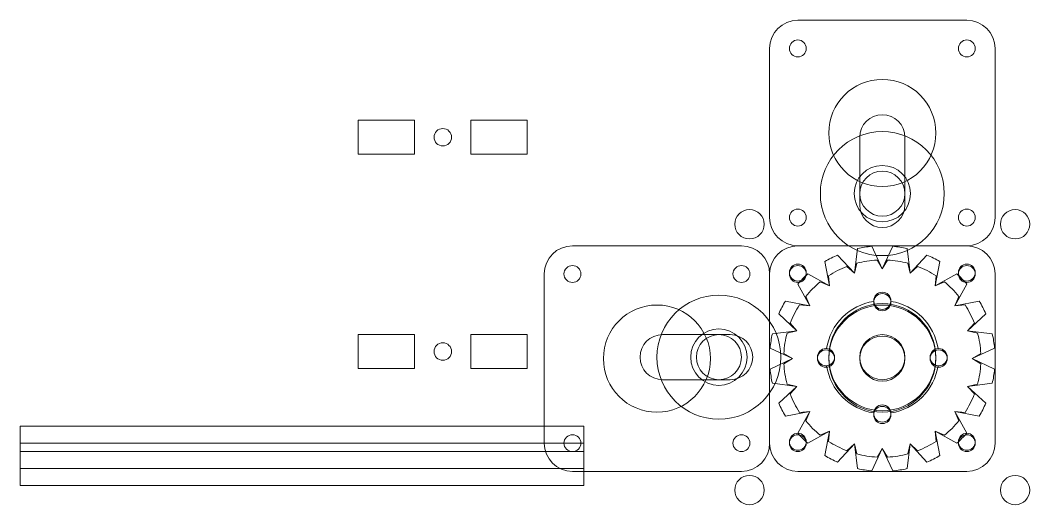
# Model space of a CAD drawing. Header units: centimetres. Extents: x -121 to 177, y -44 to 114.
# Drawn here: x 57.5 to 75.42, y -43.94 to -35.35 of the extents above; entities that cross this region are included whole.
import ezdxf

# ---------------------------------------------------------------- set-up
doc = ezdxf.new("R2010")
doc.units = ezdxf.units.CM
doc.header["$MEASUREMENT"] = 0
doc.layers.add('Layer 1', color=7, linetype='Continuous')

msp = doc.modelspace()

# ---------------------------------------------------------------- linework, layer by layer
at = {"layer": 'Layer 1', "color": 30, "lineweight": 20}
for points in [[(57.5, -42.85), (67.5, -42.85), (67.5, -42.55), (57.5, -42.55), (57.5, -42.85)], [(57.5, -43), (67.5, -43), (67.5, -42.85), (57.5, -42.85), (57.5, -43)], [(57.5, -43.3), (67.5, -43.3), (67.5, -43), (57.5, -43), (57.5, -43.3)], [(57.5, -43.6), (67.5, -43.6), (67.5, -43.3), (57.5, -43.3), (57.5, -43.6)]]:
    msp.add_lwpolyline(points, close=True, dxfattribs=at)
at = {"layer": 'Layer 1', "lineweight": 18}
for centre in [(70.443, -38.968), (75.157, -38.968), (70.443, -43.682), (75.157, -43.682)]:
    msp.add_ellipse(centre, major_axis=(0, 0.2605), ratio=1, dxfattribs=at)
at = {"layer": 'Layer 1', "color": 1, "lineweight": 20}
for centre, major_axis in [((72.8, -40.32499), (0, 0.1525)), ((72.8, -41.325), (0, 0.4)), ((72.8, -41.34999), (0, 0.4)), ((71.8, -41.32499), (0, 0.1525)), ((73.8, -41.32499), (0, 0.1525)), ((72.8, -42.32499), (0, 0.1525))]:
    msp.add_ellipse(centre, major_axis=major_axis, ratio=1, dxfattribs=at)
at = {"layer": 'Layer 1', "lineweight": 20}
for centre, major_axis in [((72.8, -40.35), (0, 0.1525)), ((72.8, -41.35), (0, 0.4)), ((71.8, -41.35), (0, 0.1525)), ((73.8, -41.35), (0, 0.1525)), ((72.8, -42.35), (0, 0.1525))]:
    msp.add_ellipse(centre, major_axis=major_axis, ratio=1, dxfattribs=at)
at = {"layer": 'Layer 1', "lineweight": 18}
for points, knots in [([(70.8, -35.85), (70.8, -35.57391), (71.02391, -35.35), (71.3, -35.35), (71.3, -35.35), (71.3, -35.35), (74.3, -35.35), (74.3, -35.35), (74.3, -35.35), (74.57609, -35.35), (74.8, -35.57391), (74.8, -35.85), (74.8, -35.85), (74.8, -35.85), (74.8, -38.85), (74.8, -38.85), (74.8, -38.85), (74.8, -39.12609), (74.57609, -39.35), (74.3, -39.35), (74.3, -39.35), (74.3, -39.35), (71.3, -39.35), (71.3, -39.35), (71.3, -39.35), (71.02391, -39.35), (70.8, -39.12609), (70.8, -38.85), (70.8, -38.85), (70.8, -38.85), (70.8, -35.85), (70.8, -35.85)], [0, 0, 0, 0, 0.125, 0.125, 0.125, 0.125, 0.25, 0.25, 0.25, 0.25, 0.375, 0.375, 0.375, 0.375, 0.5, 0.5, 0.5, 0.5, 0.625, 0.625, 0.625, 0.625, 0.75, 0.75, 0.75, 0.75, 0.875, 0.875, 0.875, 0.875, 1, 1, 1, 1]), ([(71.3, -35.7), (71.38283, -35.7), (71.45, -35.76717), (71.45, -35.85), (71.45, -35.85), (71.45, -35.93283), (71.38283, -36), (71.3, -36), (71.3, -36), (71.21717, -36), (71.15, -35.93283), (71.15, -35.85), (71.15, -35.85), (71.15, -35.76717), (71.21717, -35.7), (71.3, -35.7)], [0, 0, 0, 0, 0.25, 0.25, 0.25, 0.25, 0.5, 0.5, 0.5, 0.5, 0.75, 0.75, 0.75, 0.75, 1, 1, 1, 1]), ([(74.3, -35.7), (74.38283, -35.7), (74.45, -35.76717), (74.45, -35.85), (74.45, -35.85), (74.45, -35.93283), (74.38283, -36), (74.3, -36), (74.3, -36), (74.21717, -36), (74.15, -35.93283), (74.15, -35.85), (74.15, -35.85), (74.15, -35.76717), (74.21717, -35.7), (74.3, -35.7)], [0, 0, 0, 0, 0.25, 0.25, 0.25, 0.25, 0.5, 0.5, 0.5, 0.5, 0.75, 0.75, 0.75, 0.75, 1, 1, 1, 1]), ([(72.8, -36.4), (73.32458, -36.4), (73.75, -36.82542), (73.75, -37.35), (73.75, -37.35), (73.75, -37.87458), (73.32458, -38.3), (72.8, -38.3), (72.8, -38.3), (72.27542, -38.3), (71.85, -37.87458), (71.85, -37.35), (71.85, -37.35), (71.85, -36.82542), (72.27542, -36.4), (72.8, -36.4)], [0, 0, 0, 0, 0.25, 0.25, 0.25, 0.25, 0.5, 0.5, 0.5, 0.5, 0.75, 0.75, 0.75, 0.75, 1, 1, 1, 1]), ([(73.2, -38.625), (73.2, -38.625), (73.2, -37.64588), (73.2, -37.425), (73.2, -37.425), (73.2, -37.20412), (73.02088, -37.025), (72.8, -37.025), (72.8, -37.025), (72.57912, -37.025), (72.4, -37.20412), (72.4, -37.425), (72.4, -37.425), (72.4, -37.64588), (72.4, -38.625), (72.4, -38.625), (72.4, -38.625), (72.4, -38.84588), (72.57912, -39.025), (72.8, -39.025), (72.8, -39.025), (73.02088, -39.025), (73.2, -38.84588), (73.2, -38.625)], [0, 0, 0, 0, 0.16666667, 0.16666667, 0.16666667, 0.16666667, 0.33333333, 0.33333333, 0.33333333, 0.33333333, 0.5, 0.5, 0.5, 0.5, 0.66666667, 0.66666667, 0.66666667, 0.66666667, 0.83333333, 0.83333333, 0.83333333, 0.83333333, 1, 1, 1, 1]), ([(71.3, -38.7), (71.38283, -38.7), (71.45, -38.76717), (71.45, -38.85), (71.45, -38.85), (71.45, -38.93283), (71.38283, -39), (71.3, -39), (71.3, -39), (71.21717, -39), (71.15, -38.93283), (71.15, -38.85), (71.15, -38.85), (71.15, -38.76717), (71.21717, -38.7), (71.3, -38.7)], [0, 0, 0, 0, 0.25, 0.25, 0.25, 0.25, 0.5, 0.5, 0.5, 0.5, 0.75, 0.75, 0.75, 0.75, 1, 1, 1, 1]), ([(74.3, -38.7), (74.38283, -38.7), (74.45, -38.76717), (74.45, -38.85), (74.45, -38.85), (74.45, -38.93283), (74.38283, -39), (74.3, -39), (74.3, -39), (74.21717, -39), (74.15, -38.93283), (74.15, -38.85), (74.15, -38.85), (74.15, -38.76717), (74.21717, -38.7), (74.3, -38.7)], [0, 0, 0, 0, 0.25, 0.25, 0.25, 0.25, 0.5, 0.5, 0.5, 0.5, 0.75, 0.75, 0.75, 0.75, 1, 1, 1, 1]), ([(66.8, -39.85), (66.8, -39.57391), (67.02391, -39.35), (67.3, -39.35), (67.3, -39.35), (67.3, -39.35), (70.3, -39.35), (70.3, -39.35), (70.3, -39.35), (70.57609, -39.35), (70.8, -39.57391), (70.8, -39.85), (70.8, -39.85), (70.8, -39.85), (70.8, -42.85), (70.8, -42.85), (70.8, -42.85), (70.8, -43.12609), (70.57609, -43.35), (70.3, -43.35), (70.3, -43.35), (70.3, -43.35), (67.3, -43.35), (67.3, -43.35), (67.3, -43.35), (67.02391, -43.35), (66.8, -43.12609), (66.8, -42.85), (66.8, -42.85), (66.8, -42.85), (66.8, -39.85), (66.8, -39.85)], [0, 0, 0, 0, 0.125, 0.125, 0.125, 0.125, 0.25, 0.25, 0.25, 0.25, 0.375, 0.375, 0.375, 0.375, 0.5, 0.5, 0.5, 0.5, 0.625, 0.625, 0.625, 0.625, 0.75, 0.75, 0.75, 0.75, 0.875, 0.875, 0.875, 0.875, 1, 1, 1, 1]), ([(70.8, -39.85), (70.8, -39.57391), (71.02391, -39.35), (71.3, -39.35), (71.3, -39.35), (71.3, -39.35), (74.3, -39.35), (74.3, -39.35), (74.3, -39.35), (74.57609, -39.35), (74.8, -39.57391), (74.8, -39.85), (74.8, -39.85), (74.8, -39.85), (74.8, -42.85), (74.8, -42.85), (74.8, -42.85), (74.8, -43.12609), (74.57609, -43.35), (74.3, -43.35), (74.3, -43.35), (74.3, -43.35), (71.3, -43.35), (71.3, -43.35), (71.3, -43.35), (71.02391, -43.35), (70.8, -43.12609), (70.8, -42.85), (70.8, -42.85), (70.8, -42.85), (70.8, -39.85), (70.8, -39.85)], [0, 0, 0, 0, 0.125, 0.125, 0.125, 0.125, 0.25, 0.25, 0.25, 0.25, 0.375, 0.375, 0.375, 0.375, 0.5, 0.5, 0.5, 0.5, 0.625, 0.625, 0.625, 0.625, 0.75, 0.75, 0.75, 0.75, 0.875, 0.875, 0.875, 0.875, 1, 1, 1, 1]), ([(67.3, -39.7), (67.38283, -39.7), (67.45, -39.76717), (67.45, -39.85), (67.45, -39.85), (67.45, -39.93283), (67.38283, -40), (67.3, -40), (67.3, -40), (67.21717, -40), (67.15, -39.93283), (67.15, -39.85), (67.15, -39.85), (67.15, -39.76717), (67.21717, -39.7), (67.3, -39.7)], [0, 0, 0, 0, 0.25, 0.25, 0.25, 0.25, 0.5, 0.5, 0.5, 0.5, 0.75, 0.75, 0.75, 0.75, 1, 1, 1, 1]), ([(70.3, -39.7), (70.38283, -39.7), (70.45, -39.76717), (70.45, -39.85), (70.45, -39.85), (70.45, -39.93283), (70.38283, -40), (70.3, -40), (70.3, -40), (70.21717, -40), (70.15, -39.93283), (70.15, -39.85), (70.15, -39.85), (70.15, -39.76717), (70.21717, -39.7), (70.3, -39.7)], [0, 0, 0, 0, 0.25, 0.25, 0.25, 0.25, 0.5, 0.5, 0.5, 0.5, 0.75, 0.75, 0.75, 0.75, 1, 1, 1, 1]), ([(71.3, -39.675), (71.38283, -39.675), (71.45, -39.74217), (71.45, -39.825), (71.45, -39.825), (71.45, -39.90783), (71.38283, -39.975), (71.3, -39.975), (71.3, -39.975), (71.21717, -39.975), (71.15, -39.90783), (71.15, -39.825), (71.15, -39.825), (71.15, -39.74217), (71.21717, -39.675), (71.3, -39.675)], [0, 0, 0, 0, 0.25, 0.25, 0.25, 0.25, 0.5, 0.5, 0.5, 0.5, 0.75, 0.75, 0.75, 0.75, 1, 1, 1, 1]), ([(71.3, -39.7), (71.38283, -39.7), (71.45, -39.76717), (71.45, -39.85), (71.45, -39.85), (71.45, -39.93283), (71.38283, -40), (71.3, -40), (71.3, -40), (71.21717, -40), (71.15, -39.93283), (71.15, -39.85), (71.15, -39.85), (71.15, -39.76717), (71.21717, -39.7), (71.3, -39.7)], [0, 0, 0, 0, 0.25, 0.25, 0.25, 0.25, 0.5, 0.5, 0.5, 0.5, 0.75, 0.75, 0.75, 0.75, 1, 1, 1, 1]), ([(74.3, -39.675), (74.38283, -39.675), (74.45, -39.74217), (74.45, -39.825), (74.45, -39.825), (74.45, -39.90783), (74.38283, -39.975), (74.3, -39.975), (74.3, -39.975), (74.21717, -39.975), (74.15, -39.90783), (74.15, -39.825), (74.15, -39.825), (74.15, -39.74217), (74.21717, -39.675), (74.3, -39.675)], [0, 0, 0, 0, 0.25, 0.25, 0.25, 0.25, 0.5, 0.5, 0.5, 0.5, 0.75, 0.75, 0.75, 0.75, 1, 1, 1, 1]), ([(74.3, -39.7), (74.38283, -39.7), (74.45, -39.76717), (74.45, -39.85), (74.45, -39.85), (74.45, -39.93283), (74.38283, -40), (74.3, -40), (74.3, -40), (74.21717, -40), (74.15, -39.93283), (74.15, -39.85), (74.15, -39.85), (74.15, -39.76717), (74.21717, -39.7), (74.3, -39.7)], [0, 0, 0, 0, 0.25, 0.25, 0.25, 0.25, 0.5, 0.5, 0.5, 0.5, 0.75, 0.75, 0.75, 0.75, 1, 1, 1, 1]), ([(68.8, -40.4), (69.32458, -40.4), (69.75, -40.82542), (69.75, -41.35), (69.75, -41.35), (69.75, -41.87458), (69.32458, -42.3), (68.8, -42.3), (68.8, -42.3), (68.27542, -42.3), (67.85, -41.87458), (67.85, -41.35), (67.85, -41.35), (67.85, -40.82542), (68.27542, -40.4), (68.8, -40.4)], [0, 0, 0, 0, 0.25, 0.25, 0.25, 0.25, 0.5, 0.5, 0.5, 0.5, 0.75, 0.75, 0.75, 0.75, 1, 1, 1, 1]), ([(72.8, -40.375), (73.32458, -40.375), (73.75, -40.80042), (73.75, -41.325), (73.75, -41.325), (73.75, -41.84958), (73.32458, -42.275), (72.8, -42.275), (72.8, -42.275), (72.27542, -42.275), (71.85, -41.84958), (71.85, -41.325), (71.85, -41.325), (71.85, -40.80042), (72.27542, -40.375), (72.8, -40.375)], [0, 0, 0, 0, 0.25, 0.25, 0.25, 0.25, 0.5, 0.5, 0.5, 0.5, 0.75, 0.75, 0.75, 0.75, 1, 1, 1, 1]), ([(72.8, -40.4), (73.32458, -40.4), (73.75, -40.82542), (73.75, -41.35), (73.75, -41.35), (73.75, -41.87458), (73.32458, -42.3), (72.8, -42.3), (72.8, -42.3), (72.27542, -42.3), (71.85, -41.87458), (71.85, -41.35), (71.85, -41.35), (71.85, -40.82542), (72.27542, -40.4), (72.8, -40.4)], [0, 0, 0, 0, 0.25, 0.25, 0.25, 0.25, 0.5, 0.5, 0.5, 0.5, 0.75, 0.75, 0.75, 0.75, 1, 1, 1, 1]), ([(70.1, -40.925), (70.1, -40.925), (69.12088, -40.925), (68.9, -40.925), (68.9, -40.925), (68.67912, -40.925), (68.5, -41.10412), (68.5, -41.325), (68.5, -41.325), (68.5, -41.54588), (68.67912, -41.725), (68.9, -41.725), (68.9, -41.725), (69.12088, -41.725), (70.1, -41.725), (70.1, -41.725), (70.1, -41.725), (70.32088, -41.725), (70.5, -41.54588), (70.5, -41.325), (70.5, -41.325), (70.5, -41.10412), (70.32088, -40.925), (70.1, -40.925)], [0, 0, 0, 0, 0.16666667, 0.16666667, 0.16666667, 0.16666667, 0.33333333, 0.33333333, 0.33333333, 0.33333333, 0.5, 0.5, 0.5, 0.5, 0.66666667, 0.66666667, 0.66666667, 0.66666667, 0.83333333, 0.83333333, 0.83333333, 0.83333333, 1, 1, 1, 1]), ([(67.3, -42.7), (67.38283, -42.7), (67.45, -42.76717), (67.45, -42.85), (67.45, -42.85), (67.45, -42.93283), (67.38283, -43), (67.3, -43), (67.3, -43), (67.21717, -43), (67.15, -42.93283), (67.15, -42.85), (67.15, -42.85), (67.15, -42.76717), (67.21717, -42.7), (67.3, -42.7)], [0, 0, 0, 0, 0.25, 0.25, 0.25, 0.25, 0.5, 0.5, 0.5, 0.5, 0.75, 0.75, 0.75, 0.75, 1, 1, 1, 1]), ([(70.3, -42.7), (70.38283, -42.7), (70.45, -42.76717), (70.45, -42.85), (70.45, -42.85), (70.45, -42.93283), (70.38283, -43), (70.3, -43), (70.3, -43), (70.21717, -43), (70.15, -42.93283), (70.15, -42.85), (70.15, -42.85), (70.15, -42.76717), (70.21717, -42.7), (70.3, -42.7)], [0, 0, 0, 0, 0.25, 0.25, 0.25, 0.25, 0.5, 0.5, 0.5, 0.5, 0.75, 0.75, 0.75, 0.75, 1, 1, 1, 1]), ([(71.3, -42.675), (71.38283, -42.675), (71.45, -42.74217), (71.45, -42.825), (71.45, -42.825), (71.45, -42.90783), (71.38283, -42.975), (71.3, -42.975), (71.3, -42.975), (71.21717, -42.975), (71.15, -42.90783), (71.15, -42.825), (71.15, -42.825), (71.15, -42.74217), (71.21717, -42.675), (71.3, -42.675)], [0, 0, 0, 0, 0.25, 0.25, 0.25, 0.25, 0.5, 0.5, 0.5, 0.5, 0.75, 0.75, 0.75, 0.75, 1, 1, 1, 1]), ([(71.3, -42.7), (71.38283, -42.7), (71.45, -42.76717), (71.45, -42.85), (71.45, -42.85), (71.45, -42.93283), (71.38283, -43), (71.3, -43), (71.3, -43), (71.21717, -43), (71.15, -42.93283), (71.15, -42.85), (71.15, -42.85), (71.15, -42.76717), (71.21717, -42.7), (71.3, -42.7)], [0, 0, 0, 0, 0.25, 0.25, 0.25, 0.25, 0.5, 0.5, 0.5, 0.5, 0.75, 0.75, 0.75, 0.75, 1, 1, 1, 1]), ([(74.3, -42.675), (74.38283, -42.675), (74.45, -42.74217), (74.45, -42.825), (74.45, -42.825), (74.45, -42.90783), (74.38283, -42.975), (74.3, -42.975), (74.3, -42.975), (74.21717, -42.975), (74.15, -42.90783), (74.15, -42.825), (74.15, -42.825), (74.15, -42.74217), (74.21717, -42.675), (74.3, -42.675)], [0, 0, 0, 0, 0.25, 0.25, 0.25, 0.25, 0.5, 0.5, 0.5, 0.5, 0.75, 0.75, 0.75, 0.75, 1, 1, 1, 1]), ([(74.3, -42.7), (74.38283, -42.7), (74.45, -42.76717), (74.45, -42.85), (74.45, -42.85), (74.45, -42.93283), (74.38283, -43), (74.3, -43), (74.3, -43), (74.21717, -43), (74.15, -42.93283), (74.15, -42.85), (74.15, -42.85), (74.15, -42.76717), (74.21717, -42.7), (74.3, -42.7)], [0, 0, 0, 0, 0.25, 0.25, 0.25, 0.25, 0.5, 0.5, 0.5, 0.5, 0.75, 0.75, 0.75, 0.75, 1, 1, 1, 1])]:
    msp.add_open_spline(points, degree=3, knots=knots, dxfattribs=at)
at = {"layer": 'Layer 1', "lineweight": 9}
for points in [[(63.5, -37.125), (63.5, -37.125), (64.5, -37.125), (64.5, -37.125), (64.5, -37.125), (64.5, -37.125), (64.5, -37.725), (64.5, -37.725), (64.5, -37.725), (64.5, -37.725), (63.5, -37.725), (63.5, -37.725), (63.5, -37.725), (63.5, -37.725), (63.5, -37.125), (63.5, -37.125)], [(65.5, -37.125), (65.5, -37.125), (66.5, -37.125), (66.5, -37.125), (66.5, -37.125), (66.5, -37.125), (66.5, -37.725), (66.5, -37.725), (66.5, -37.725), (66.5, -37.725), (65.5, -37.725), (65.5, -37.725), (65.5, -37.725), (65.5, -37.725), (65.5, -37.125), (65.5, -37.125)], [(65, -37.27), (65.08559, -37.27), (65.155, -37.33941), (65.155, -37.425), (65.155, -37.425), (65.155, -37.51059), (65.08559, -37.58), (65, -37.58), (65, -37.58), (64.91441, -37.58), (64.845, -37.51059), (64.845, -37.425), (64.845, -37.425), (64.845, -37.33941), (64.91441, -37.27), (65, -37.27)], [(63.5, -40.925), (63.5, -40.925), (64.5, -40.925), (64.5, -40.925), (64.5, -40.925), (64.5, -40.925), (64.5, -41.525), (64.5, -41.525), (64.5, -41.525), (64.5, -41.525), (63.5, -41.525), (63.5, -41.525), (63.5, -41.525), (63.5, -41.525), (63.5, -40.925), (63.5, -40.925)], [(65.5, -40.925), (65.5, -40.925), (66.5, -40.925), (66.5, -40.925), (66.5, -40.925), (66.5, -40.925), (66.5, -41.525), (66.5, -41.525), (66.5, -41.525), (66.5, -41.525), (65.5, -41.525), (65.5, -41.525), (65.5, -41.525), (65.5, -41.525), (65.5, -40.925), (65.5, -40.925)], [(65, -41.07), (65.08559, -41.07), (65.155, -41.13941), (65.155, -41.225), (65.155, -41.225), (65.155, -41.31059), (65.08559, -41.38), (65, -41.38), (65, -41.38), (64.91441, -41.38), (64.845, -41.31059), (64.845, -41.225), (64.845, -41.225), (64.845, -41.13941), (64.91441, -41.07), (65, -41.07)]]:
    msp.add_open_spline(points, degree=3, knots=[0, 0, 0, 0, 0.25, 0.25, 0.25, 0.25, 0.5, 0.5, 0.5, 0.5, 0.75, 0.75, 0.75, 0.75, 1, 1, 1, 1], dxfattribs=at)
at = {"layer": 'Layer 1', "color": 231, "lineweight": 18}
for points in [[(72.8, -37.325), (73.40741, -37.325), (73.9, -37.81759), (73.9, -38.425), (73.9, -38.425), (73.9, -39.03241), (73.40741, -39.525), (72.8, -39.525), (72.8, -39.525), (72.19259, -39.525), (71.7, -39.03241), (71.7, -38.425), (71.7, -38.425), (71.7, -37.81759), (72.19259, -37.325), (72.8, -37.325)], [(72.8, -37.925), (73.07609, -37.925), (73.3, -38.14891), (73.3, -38.425), (73.3, -38.425), (73.3, -38.70109), (73.07609, -38.925), (72.8, -38.925), (72.8, -38.925), (72.52391, -38.925), (72.3, -38.70109), (72.3, -38.425), (72.3, -38.425), (72.3, -38.14891), (72.52391, -37.925), (72.8, -37.925)], [(72.8, -38.025), (73.02088, -38.025), (73.2, -38.20412), (73.2, -38.425), (73.2, -38.425), (73.2, -38.64588), (73.02088, -38.825), (72.8, -38.825), (72.8, -38.825), (72.57912, -38.825), (72.4, -38.64588), (72.4, -38.425), (72.4, -38.425), (72.4, -38.20412), (72.57912, -38.025), (72.8, -38.025)], [(69.9, -40.225), (70.50741, -40.225), (71, -40.71759), (71, -41.325), (71, -41.325), (71, -41.93241), (70.50741, -42.425), (69.9, -42.425), (69.9, -42.425), (69.29259, -42.425), (68.8, -41.93241), (68.8, -41.325), (68.8, -41.325), (68.8, -40.71759), (69.29259, -40.225), (69.9, -40.225)], [(69.9, -40.825), (70.17609, -40.825), (70.4, -41.04891), (70.4, -41.325), (70.4, -41.325), (70.4, -41.60109), (70.17609, -41.825), (69.9, -41.825), (69.9, -41.825), (69.62391, -41.825), (69.4, -41.60109), (69.4, -41.325), (69.4, -41.325), (69.4, -41.04891), (69.62391, -40.825), (69.9, -40.825)], [(69.9, -40.925), (70.12088, -40.925), (70.3, -41.10412), (70.3, -41.325), (70.3, -41.325), (70.3, -41.54588), (70.12088, -41.725), (69.9, -41.725), (69.9, -41.725), (69.67912, -41.725), (69.5, -41.54588), (69.5, -41.325), (69.5, -41.325), (69.5, -41.10412), (69.67912, -40.925), (69.9, -40.925)]]:
    msp.add_open_spline(points, degree=3, knots=[0, 0, 0, 0, 0.25, 0.25, 0.25, 0.25, 0.5, 0.5, 0.5, 0.5, 0.75, 0.75, 0.75, 0.75, 1, 1, 1, 1], dxfattribs=at)
at = {"layer": 'Layer 1', "color": 4, "lineweight": 20}
for points, knots in [([(73.23837, -39.39834), (73.23837, -39.39834), (73.29206, -39.83559), (73.29206, -39.83559), (73.29206, -39.83559), (73.29206, -39.83559), (73.59252, -39.51338), (73.59252, -39.51338), (73.59252, -39.51338), (73.67108, -39.54733), (73.74701, -39.5862), (73.81998, -39.62955), (73.81998, -39.62955), (73.81998, -39.62955), (73.73596, -40.06176), (73.73596, -40.06176), (73.73596, -40.06176), (73.73596, -40.06176), (74.12079, -39.84844), (74.12079, -39.84844), (74.12079, -39.84844), (74.18482, -39.9048), (74.24519, -39.9652), (74.30156, -40.02922), (74.30156, -40.02922), (74.30156, -40.02922), (74.08824, -40.41404), (74.08824, -40.41404), (74.08824, -40.41404), (74.08824, -40.41404), (74.52046, -40.33002), (74.52046, -40.33002), (74.52046, -40.33002), (74.56382, -40.40297), (74.60265, -40.47893), (74.63662, -40.55748), (74.63662, -40.55748), (74.63662, -40.55748), (74.31441, -40.85794), (74.31441, -40.85794), (74.31441, -40.85794), (74.31441, -40.85794), (74.75166, -40.91163), (74.75166, -40.91163), (74.75166, -40.91163), (74.77009, -40.99394), (74.78336, -41.07818), (74.79131, -41.16396), (74.79131, -41.16396), (74.79131, -41.16396), (74.39235, -41.35), (74.39235, -41.35), (74.39235, -41.35), (74.39235, -41.35), (74.79131, -41.53604), (74.79131, -41.53604), (74.79131, -41.53604), (74.78339, -41.62183), (74.77007, -41.70605), (74.75166, -41.78837), (74.75166, -41.78837), (74.75166, -41.78837), (74.31441, -41.84206), (74.31441, -41.84206), (74.31441, -41.84206), (74.31441, -41.84206), (74.63662, -42.14252), (74.63662, -42.14252), (74.63662, -42.14252), (74.60267, -42.22108), (74.56381, -42.29701), (74.52046, -42.36998), (74.52046, -42.36998), (74.52046, -42.36998), (74.08824, -42.28596), (74.08824, -42.28596), (74.08824, -42.28596), (74.08824, -42.28596), (74.30156, -42.67079), (74.30156, -42.67079), (74.30156, -42.67079), (74.2452, -42.73482), (74.18481, -42.79519), (74.12079, -42.85156), (74.12079, -42.85156), (74.12079, -42.85156), (73.73596, -42.63824), (73.73596, -42.63824), (73.73596, -42.63824), (73.73596, -42.63824), (73.81998, -43.07046), (73.81998, -43.07046), (73.81998, -43.07046), (73.74703, -43.11382), (73.67107, -43.15265), (73.59252, -43.18662), (73.59252, -43.18662), (73.59252, -43.18662), (73.29206, -42.86441), (73.29206, -42.86441), (73.29206, -42.86441), (73.29206, -42.86441), (73.23837, -43.30166), (73.23837, -43.30166), (73.23837, -43.30166), (73.15606, -43.32009), (73.07182, -43.33336), (72.98604, -43.34131), (72.98604, -43.34131), (72.98604, -43.34131), (72.80495, -42.95297), (72.80495, -42.95297), (72.80495, -42.95297), (72.80495, -42.95297), (72.8, -42.94235), (72.8, -42.94235), (72.8, -42.94235), (72.8, -42.94235), (72.61396, -43.34131), (72.61396, -43.34131), (72.61396, -43.34131), (72.52817, -43.33339), (72.44395, -43.32007), (72.36163, -43.30166), (72.36163, -43.30166), (72.36163, -43.30166), (72.30794, -42.86441), (72.30794, -42.86441), (72.30794, -42.86441), (72.30794, -42.86441), (72.00748, -43.18662), (72.00748, -43.18662), (72.00748, -43.18662), (71.92892, -43.15267), (71.85299, -43.11381), (71.78002, -43.07046), (71.78002, -43.07046), (71.78002, -43.07046), (71.86404, -42.63824), (71.86404, -42.63824), (71.86404, -42.63824), (71.86404, -42.63824), (71.47921, -42.85156), (71.47921, -42.85156), (71.47921, -42.85156), (71.41518, -42.7952), (71.35481, -42.73481), (71.29844, -42.67079), (71.29844, -42.67079), (71.29844, -42.67079), (71.51176, -42.28596), (71.51176, -42.28596), (71.51176, -42.28596), (71.51176, -42.28596), (71.07954, -42.36998), (71.07954, -42.36998), (71.07954, -42.36998), (71.03618, -42.29703), (70.99735, -42.22107), (70.96338, -42.14252), (70.96338, -42.14252), (70.96338, -42.14252), (71.28559, -41.84206), (71.28559, -41.84206), (71.28559, -41.84206), (71.28559, -41.84206), (70.84834, -41.78837), (70.84834, -41.78837), (70.84834, -41.78837), (70.82991, -41.70606), (70.81664, -41.62182), (70.80869, -41.53604), (70.80869, -41.53604), (70.80869, -41.53604), (71.20765, -41.35), (71.20765, -41.35), (71.20765, -41.35), (71.20765, -41.35), (70.80869, -41.16396), (70.80869, -41.16396), (70.80869, -41.16396), (70.81661, -41.07816), (70.82992, -40.99393), (70.84834, -40.91162), (70.84834, -40.91162), (70.84834, -40.91162), (71.28558, -40.85794), (71.28558, -40.85794), (71.28558, -40.85794), (71.28558, -40.85794), (70.96338, -40.55749), (70.96338, -40.55749), (70.96338, -40.55749), (70.99733, -40.47893), (71.03619, -40.40298), (71.07954, -40.33002), (71.07954, -40.33002), (71.07954, -40.33002), (71.51176, -40.41404), (71.51176, -40.41404), (71.51176, -40.41404), (71.51176, -40.41404), (71.29844, -40.02922), (71.29844, -40.02922), (71.29844, -40.02922), (71.3548, -39.96519), (71.41519, -39.90481), (71.47921, -39.84844), (71.47921, -39.84844), (71.47921, -39.84844), (71.86404, -40.06176), (71.86404, -40.06176), (71.86404, -40.06176), (71.86404, -40.06176), (71.78002, -39.62954), (71.78002, -39.62954), (71.78002, -39.62954), (71.85297, -39.58618), (71.92893, -39.54735), (72.00748, -39.51338), (72.00748, -39.51338), (72.00748, -39.51338), (72.30794, -39.83559), (72.30794, -39.83559), (72.30794, -39.83559), (72.30794, -39.83559), (72.36163, -39.39834), (72.36163, -39.39834), (72.36163, -39.39834), (72.44394, -39.37991), (72.52818, -39.36664), (72.61396, -39.35869), (72.61396, -39.35869), (72.61396, -39.35869), (72.8, -39.75765), (72.8, -39.75765), (72.8, -39.75765), (72.8, -39.75765), (72.98604, -39.35869), (72.98604, -39.35869), (72.98604, -39.35869), (73.07182, -39.36664), (73.15605, -39.37992), (73.23837, -39.39834)], [0, 0, 0, 0, 0.01639344, 0.01639344, 0.01639344, 0.01639344, 0.03278689, 0.03278689, 0.03278689, 0.03278689, 0.04918033, 0.04918033, 0.04918033, 0.04918033, 0.06557377, 0.06557377, 0.06557377, 0.06557377, 0.08196721, 0.08196721, 0.08196721, 0.08196721, 0.09836066, 0.09836066, 0.09836066, 0.09836066, 0.1147541, 0.1147541, 0.1147541, 0.1147541, 0.13114754, 0.13114754, 0.13114754, 0.13114754, 0.14754098, 0.14754098, 0.14754098, 0.14754098, 0.16393443, 0.16393443, 0.16393443, 0.16393443, 0.18032787, 0.18032787, 0.18032787, 0.18032787, 0.19672131, 0.19672131, 0.19672131, 0.19672131, 0.21311475, 0.21311475, 0.21311475, 0.21311475, 0.2295082, 0.2295082, 0.2295082, 0.2295082, 0.24590164, 0.24590164, 0.24590164, 0.24590164, 0.26229508, 0.26229508, 0.26229508, 0.26229508, 0.27868852, 0.27868852, 0.27868852, 0.27868852, 0.29508197, 0.29508197, 0.29508197, 0.29508197, 0.31147541, 0.31147541, 0.31147541, 0.31147541, 0.32786885, 0.32786885, 0.32786885, 0.32786885, 0.3442623, 0.3442623, 0.3442623, 0.3442623, 0.36065574, 0.36065574, 0.36065574, 0.36065574, 0.37704918, 0.37704918, 0.37704918, 0.37704918, 0.39344262, 0.39344262, 0.39344262, 0.39344262, 0.40983607, 0.40983607, 0.40983607, 0.40983607, 0.42622951, 0.42622951, 0.42622951, 0.42622951, 0.44262295, 0.44262295, 0.44262295, 0.44262295, 0.45901639, 0.45901639, 0.45901639, 0.45901639, 0.47540984, 0.47540984, 0.47540984, 0.47540984, 0.49180328, 0.49180328, 0.49180328, 0.49180328, 0.50819672, 0.50819672, 0.50819672, 0.50819672, 0.52459016, 0.52459016, 0.52459016, 0.52459016, 0.54098361, 0.54098361, 0.54098361, 0.54098361, 0.55737705, 0.55737705, 0.55737705, 0.55737705, 0.57377049, 0.57377049, 0.57377049, 0.57377049, 0.59016393, 0.59016393, 0.59016393, 0.59016393, 0.60655738, 0.60655738, 0.60655738, 0.60655738, 0.62295082, 0.62295082, 0.62295082, 0.62295082, 0.63934426, 0.63934426, 0.63934426, 0.63934426, 0.6557377, 0.6557377, 0.6557377, 0.6557377, 0.67213115, 0.67213115, 0.67213115, 0.67213115, 0.68852459, 0.68852459, 0.68852459, 0.68852459, 0.70491803, 0.70491803, 0.70491803, 0.70491803, 0.72131148, 0.72131148, 0.72131148, 0.72131148, 0.73770492, 0.73770492, 0.73770492, 0.73770492, 0.75409836, 0.75409836, 0.75409836, 0.75409836, 0.7704918, 0.7704918, 0.7704918, 0.7704918, 0.78688525, 0.78688525, 0.78688525, 0.78688525, 0.80327869, 0.80327869, 0.80327869, 0.80327869, 0.81967213, 0.81967213, 0.81967213, 0.81967213, 0.83606557, 0.83606557, 0.83606557, 0.83606557, 0.85245902, 0.85245902, 0.85245902, 0.85245902, 0.86885246, 0.86885246, 0.86885246, 0.86885246, 0.8852459, 0.8852459, 0.8852459, 0.8852459, 0.90163934, 0.90163934, 0.90163934, 0.90163934, 0.91803279, 0.91803279, 0.91803279, 0.91803279, 0.93442623, 0.93442623, 0.93442623, 0.93442623, 0.95081967, 0.95081967, 0.95081967, 0.95081967, 0.96721311, 0.96721311, 0.96721311, 0.96721311, 0.98360656, 0.98360656, 0.98360656, 0.98360656, 1, 1, 1, 1]), ([(70.80869, -41.16396), (70.80869, -41.16396), (71.20765, -41.35), (71.20765, -41.35), (71.20765, -41.35), (71.20765, -41.35), (70.80869, -41.16396), (70.80869, -41.16396), (70.80869, -41.16396), (70.80869, -41.16396), (70.80869, -41.16397), (70.80869, -41.16397), (70.80869, -41.16397), (70.80869, -41.16397), (71.20765, -41.35), (71.20765, -41.35), (71.20765, -41.35), (71.20765, -41.35), (70.80869, -41.16396), (70.80869, -41.16396)], [0, 0, 0, 0, 0.2, 0.2, 0.2, 0.2, 0.4, 0.4, 0.4, 0.4, 0.6, 0.6, 0.6, 0.6, 0.8, 0.8, 0.8, 0.8, 1, 1, 1, 1]), ([(74.79131, -41.53603), (74.79131, -41.53603), (74.79131, -41.53604), (74.79131, -41.53604), (74.79131, -41.53604), (74.79131, -41.53604), (74.39235, -41.35), (74.39235, -41.35), (74.39235, -41.35), (74.39235, -41.35), (74.79131, -41.53603), (74.79131, -41.53603)], [0, 0, 0, 0, 0.33333333, 0.33333333, 0.33333333, 0.33333333, 0.66666667, 0.66666667, 0.66666667, 0.66666667, 1, 1, 1, 1]), ([(72.61396, -43.34131), (72.61396, -43.34131), (72.8, -42.94235), (72.8, -42.94235), (72.8, -42.94235), (72.8, -42.94235), (72.61396, -43.34131), (72.61396, -43.34131), (72.61396, -43.34131), (72.61396, -43.34131), (72.61397, -43.34131), (72.61397, -43.34131), (72.61397, -43.34131), (72.61397, -43.34131), (72.8, -42.94235), (72.8, -42.94235), (72.8, -42.94235), (72.8, -42.94235), (72.61396, -43.34131), (72.61396, -43.34131)], [0, 0, 0, 0, 0.2, 0.2, 0.2, 0.2, 0.4, 0.4, 0.4, 0.4, 0.6, 0.6, 0.6, 0.6, 0.8, 0.8, 0.8, 0.8, 1, 1, 1, 1])]:
    msp.add_open_spline(points, degree=3, knots=knots, dxfattribs=at)
at = {"layer": 'Layer 1', "color": 1, "lineweight": 20}
for points, knots in [([(72.89157, -39.60237), (73.01595, -39.60878), (73.13687, -39.6282), (73.25304, -39.65928), (73.25304, -39.65928), (73.25304, -39.65928), (73.25296, -39.65958), (73.25296, -39.65958), (73.25296, -39.65958), (73.25296, -39.65958), (73.29206, -39.83558), (73.29206, -39.83558), (73.29206, -39.83558), (73.29206, -39.83558), (73.42716, -39.71618), (73.42716, -39.71618), (73.42716, -39.71618), (73.42716, -39.71618), (73.42727, -39.7159), (73.42727, -39.7159), (73.42727, -39.7159), (73.54223, -39.76009), (73.65134, -39.81607), (73.75314, -39.88236), (73.75314, -39.88236), (73.75314, -39.88236), (73.73596, -40.06175), (73.73596, -40.06175), (73.73596, -40.06175), (73.73596, -40.06175), (73.90109, -39.99006), (73.90109, -39.99006), (73.90109, -39.99006), (73.99611, -40.06712), (74.0829, -40.15391), (74.15993, -40.24895), (74.15993, -40.24895), (74.15993, -40.24895), (74.08824, -40.41403), (74.08824, -40.41403), (74.08824, -40.41403), (74.08824, -40.41403), (74.26757, -40.39685), (74.26757, -40.39685), (74.26757, -40.39685), (74.33384, -40.49867), (74.38984, -40.60778), (74.43401, -40.72276), (74.43401, -40.72276), (74.43401, -40.72276), (74.43381, -40.72284), (74.43381, -40.72284), (74.43381, -40.72284), (74.43381, -40.72284), (74.31441, -40.85793), (74.31441, -40.85793), (74.31441, -40.85793), (74.31441, -40.85793), (74.49042, -40.89704), (74.49042, -40.89704), (74.49042, -40.89704), (74.49042, -40.89704), (74.49067, -40.89697), (74.49067, -40.89697), (74.49067, -40.89697), (74.52173, -41.01315), (74.54118, -41.13408), (74.54759, -41.25844), (74.54759, -41.25844), (74.54759, -41.25844), (74.39235, -41.34999), (74.39235, -41.34999), (74.39235, -41.34999), (74.39235, -41.34999), (74.54764, -41.44157), (74.54764, -41.44157), (74.54764, -41.44157), (74.54122, -41.56594), (74.52181, -41.68687), (74.49074, -41.80304), (74.49074, -41.80304), (74.49074, -41.80304), (74.49041, -41.80295), (74.49041, -41.80295), (74.49041, -41.80295), (74.49041, -41.80295), (74.31441, -41.84205), (74.31441, -41.84205), (74.31441, -41.84205), (74.31441, -41.84205), (74.43381, -41.97715), (74.43381, -41.97715), (74.43381, -41.97715), (74.43381, -41.97715), (74.43414, -41.97728), (74.43414, -41.97728), (74.43414, -41.97728), (74.38996, -42.09224), (74.33402, -42.20137), (74.26775, -42.30317), (74.26775, -42.30317), (74.26775, -42.30317), (74.26771, -42.30314), (74.26771, -42.30314), (74.26771, -42.30314), (74.26771, -42.30314), (74.08824, -42.28595), (74.08824, -42.28595), (74.08824, -42.28595), (74.08824, -42.28595), (74.15997, -42.45117), (74.15997, -42.45117), (74.15997, -42.45117), (74.08295, -42.54617), (73.9962, -42.63296), (73.9012, -42.70998), (73.9012, -42.70998), (73.9012, -42.70998), (73.73596, -42.63823), (73.73596, -42.63823), (73.73596, -42.63823), (73.73596, -42.63823), (73.75315, -42.8177), (73.75315, -42.8177), (73.75315, -42.8177), (73.75315, -42.8177), (73.75316, -42.81771), (73.75316, -42.81771), (73.75316, -42.81771), (73.65135, -42.88397), (73.54225, -42.93996), (73.42728, -42.98413), (73.42728, -42.98413), (73.42728, -42.98413), (73.42715, -42.9838), (73.42715, -42.9838), (73.42715, -42.9838), (73.42715, -42.9838), (73.29206, -42.8644), (73.29206, -42.8644), (73.29206, -42.8644), (73.29206, -42.8644), (73.25295, -43.04041), (73.25295, -43.04041), (73.25295, -43.04041), (73.25295, -43.04041), (73.25301, -43.04062), (73.25301, -43.04062), (73.25301, -43.04062), (73.13683, -43.07168), (73.01593, -43.0912), (72.89156, -43.09761), (72.89156, -43.09761), (72.89156, -43.09761), (72.8, -42.94234), (72.8, -42.94234), (72.8, -42.94234), (72.8, -42.94234), (72.70842, -43.09763), (72.70842, -43.09763), (72.70842, -43.09763), (72.58405, -43.09121), (72.46312, -43.0718), (72.34695, -43.04073), (72.34695, -43.04073), (72.34695, -43.04073), (72.34704, -43.0404), (72.34704, -43.0404), (72.34704, -43.0404), (72.34704, -43.0404), (72.30794, -42.8644), (72.30794, -42.8644), (72.30794, -42.8644), (72.30794, -42.8644), (72.17284, -42.9838), (72.17284, -42.9838), (72.17284, -42.9838), (72.17284, -42.9838), (72.17271, -42.98413), (72.17271, -42.98413), (72.17271, -42.98413), (72.05775, -42.93995), (71.94862, -42.88401), (71.84682, -42.81774), (71.84682, -42.81774), (71.84682, -42.81774), (71.84685, -42.8177), (71.84685, -42.8177), (71.84685, -42.8177), (71.84685, -42.8177), (71.86404, -42.63823), (71.86404, -42.63823), (71.86404, -42.63823), (71.86404, -42.63823), (71.69882, -42.70996), (71.69882, -42.70996), (71.69882, -42.70996), (71.60382, -42.63294), (71.51703, -42.54619), (71.44001, -42.45119), (71.44001, -42.45119), (71.44001, -42.45119), (71.51176, -42.28595), (71.51176, -42.28595), (71.51176, -42.28595), (71.51176, -42.28595), (71.33229, -42.30314), (71.33229, -42.30314), (71.33229, -42.30314), (71.33229, -42.30314), (71.33228, -42.30315), (71.33228, -42.30315), (71.33228, -42.30315), (71.26602, -42.20134), (71.21003, -42.09224), (71.16586, -41.97727), (71.16586, -41.97727), (71.16586, -41.97727), (71.16619, -41.97714), (71.16619, -41.97714), (71.16619, -41.97714), (71.16619, -41.97714), (71.28559, -41.84205), (71.28559, -41.84205), (71.28559, -41.84205), (71.28559, -41.84205), (71.10958, -41.80294), (71.10958, -41.80294), (71.10958, -41.80294), (71.10958, -41.80294), (71.10937, -41.803), (71.10937, -41.803), (71.10937, -41.803), (71.07831, -41.68682), (71.05879, -41.56592), (71.05238, -41.44155), (71.05238, -41.44155), (71.05238, -41.44155), (71.20765, -41.34999), (71.20765, -41.34999), (71.20765, -41.34999), (71.20765, -41.34999), (71.05236, -41.25841), (71.05236, -41.25841), (71.05236, -41.25841), (71.05878, -41.13404), (71.07819, -41.01311), (71.10926, -40.89694), (71.10926, -40.89694), (71.10926, -40.89694), (71.10959, -40.89703), (71.10959, -40.89703), (71.10959, -40.89703), (71.10959, -40.89703), (71.28559, -40.85793), (71.28559, -40.85793), (71.28559, -40.85793), (71.28559, -40.85793), (71.16619, -40.72283), (71.16619, -40.72283), (71.16619, -40.72283), (71.16619, -40.72283), (71.16586, -40.7227), (71.16586, -40.7227), (71.16586, -40.7227), (71.21004, -40.60774), (71.26598, -40.49861), (71.33225, -40.39681), (71.33225, -40.39681), (71.33225, -40.39681), (71.33229, -40.39684), (71.33229, -40.39684), (71.33229, -40.39684), (71.33229, -40.39684), (71.51176, -40.41403), (71.51176, -40.41403), (71.51176, -40.41403), (71.51176, -40.41403), (71.44003, -40.24881), (71.44003, -40.24881), (71.44003, -40.24881), (71.51705, -40.15381), (71.6038, -40.06702), (71.6988, -39.99), (71.6988, -39.99), (71.6988, -39.99), (71.86404, -40.06175), (71.86404, -40.06175), (71.86404, -40.06175), (71.86404, -40.06175), (71.84685, -39.88228), (71.84685, -39.88228), (71.84685, -39.88228), (71.84685, -39.88228), (71.84684, -39.88227), (71.84684, -39.88227), (71.84684, -39.88227), (71.94865, -39.81601), (72.05775, -39.76002), (72.17272, -39.71585), (72.17272, -39.71585), (72.17272, -39.71585), (72.17285, -39.71618), (72.17285, -39.71618), (72.17285, -39.71618), (72.17285, -39.71618), (72.30794, -39.83558), (72.30794, -39.83558), (72.30794, -39.83558), (72.30794, -39.83558), (72.34705, -39.65957), (72.34705, -39.65957), (72.34705, -39.65957), (72.34705, -39.65957), (72.34699, -39.65936), (72.34699, -39.65936), (72.34699, -39.65936), (72.46317, -39.6283), (72.58407, -39.60878), (72.70844, -39.60237), (72.70844, -39.60237), (72.70844, -39.60237), (72.8, -39.75764), (72.8, -39.75764), (72.8, -39.75764), (72.8, -39.75764), (72.89157, -39.60237), (72.89157, -39.60237)], [0, 0, 0, 0, 0.01219512, 0.01219512, 0.01219512, 0.01219512, 0.02439024, 0.02439024, 0.02439024, 0.02439024, 0.03658537, 0.03658537, 0.03658537, 0.03658537, 0.04878049, 0.04878049, 0.04878049, 0.04878049, 0.06097561, 0.06097561, 0.06097561, 0.06097561, 0.07317073, 0.07317073, 0.07317073, 0.07317073, 0.08536585, 0.08536585, 0.08536585, 0.08536585, 0.09756098, 0.09756098, 0.09756098, 0.09756098, 0.1097561, 0.1097561, 0.1097561, 0.1097561, 0.12195122, 0.12195122, 0.12195122, 0.12195122, 0.13414634, 0.13414634, 0.13414634, 0.13414634, 0.14634146, 0.14634146, 0.14634146, 0.14634146, 0.15853659, 0.15853659, 0.15853659, 0.15853659, 0.17073171, 0.17073171, 0.17073171, 0.17073171, 0.18292683, 0.18292683, 0.18292683, 0.18292683, 0.19512195, 0.19512195, 0.19512195, 0.19512195, 0.20731707, 0.20731707, 0.20731707, 0.20731707, 0.2195122, 0.2195122, 0.2195122, 0.2195122, 0.23170732, 0.23170732, 0.23170732, 0.23170732, 0.24390244, 0.24390244, 0.24390244, 0.24390244, 0.25609756, 0.25609756, 0.25609756, 0.25609756, 0.26829268, 0.26829268, 0.26829268, 0.26829268, 0.2804878, 0.2804878, 0.2804878, 0.2804878, 0.29268293, 0.29268293, 0.29268293, 0.29268293, 0.30487805, 0.30487805, 0.30487805, 0.30487805, 0.31707317, 0.31707317, 0.31707317, 0.31707317, 0.32926829, 0.32926829, 0.32926829, 0.32926829, 0.34146341, 0.34146341, 0.34146341, 0.34146341, 0.35365854, 0.35365854, 0.35365854, 0.35365854, 0.36585366, 0.36585366, 0.36585366, 0.36585366, 0.37804878, 0.37804878, 0.37804878, 0.37804878, 0.3902439, 0.3902439, 0.3902439, 0.3902439, 0.40243902, 0.40243902, 0.40243902, 0.40243902, 0.41463415, 0.41463415, 0.41463415, 0.41463415, 0.42682927, 0.42682927, 0.42682927, 0.42682927, 0.43902439, 0.43902439, 0.43902439, 0.43902439, 0.45121951, 0.45121951, 0.45121951, 0.45121951, 0.46341463, 0.46341463, 0.46341463, 0.46341463, 0.47560976, 0.47560976, 0.47560976, 0.47560976, 0.48780488, 0.48780488, 0.48780488, 0.48780488, 0.5, 0.5, 0.5, 0.5, 0.51219512, 0.51219512, 0.51219512, 0.51219512, 0.52439024, 0.52439024, 0.52439024, 0.52439024, 0.53658537, 0.53658537, 0.53658537, 0.53658537, 0.54878049, 0.54878049, 0.54878049, 0.54878049, 0.56097561, 0.56097561, 0.56097561, 0.56097561, 0.57317073, 0.57317073, 0.57317073, 0.57317073, 0.58536585, 0.58536585, 0.58536585, 0.58536585, 0.59756098, 0.59756098, 0.59756098, 0.59756098, 0.6097561, 0.6097561, 0.6097561, 0.6097561, 0.62195122, 0.62195122, 0.62195122, 0.62195122, 0.63414634, 0.63414634, 0.63414634, 0.63414634, 0.64634146, 0.64634146, 0.64634146, 0.64634146, 0.65853659, 0.65853659, 0.65853659, 0.65853659, 0.67073171, 0.67073171, 0.67073171, 0.67073171, 0.68292683, 0.68292683, 0.68292683, 0.68292683, 0.69512195, 0.69512195, 0.69512195, 0.69512195, 0.70731707, 0.70731707, 0.70731707, 0.70731707, 0.7195122, 0.7195122, 0.7195122, 0.7195122, 0.73170732, 0.73170732, 0.73170732, 0.73170732, 0.74390244, 0.74390244, 0.74390244, 0.74390244, 0.75609756, 0.75609756, 0.75609756, 0.75609756, 0.76829268, 0.76829268, 0.76829268, 0.76829268, 0.7804878, 0.7804878, 0.7804878, 0.7804878, 0.79268293, 0.79268293, 0.79268293, 0.79268293, 0.80487805, 0.80487805, 0.80487805, 0.80487805, 0.81707317, 0.81707317, 0.81707317, 0.81707317, 0.82926829, 0.82926829, 0.82926829, 0.82926829, 0.84146341, 0.84146341, 0.84146341, 0.84146341, 0.85365854, 0.85365854, 0.85365854, 0.85365854, 0.86585366, 0.86585366, 0.86585366, 0.86585366, 0.87804878, 0.87804878, 0.87804878, 0.87804878, 0.8902439, 0.8902439, 0.8902439, 0.8902439, 0.90243902, 0.90243902, 0.90243902, 0.90243902, 0.91463415, 0.91463415, 0.91463415, 0.91463415, 0.92682927, 0.92682927, 0.92682927, 0.92682927, 0.93902439, 0.93902439, 0.93902439, 0.93902439, 0.95121951, 0.95121951, 0.95121951, 0.95121951, 0.96341463, 0.96341463, 0.96341463, 0.96341463, 0.97560976, 0.97560976, 0.97560976, 0.97560976, 0.98780488, 0.98780488, 0.98780488, 0.98780488, 1, 1, 1, 1]), ([(72.95207, -40.33649), (73.38253, -40.4022), (73.72273, -40.74247), (73.78844, -41.17293), (73.78844, -41.17293), (73.70963, -41.17884), (73.6475, -41.24468), (73.6475, -41.325), (73.6475, -41.325), (73.6475, -41.40532), (73.70963, -41.47116), (73.78844, -41.47707), (73.78844, -41.47707), (73.72273, -41.90753), (73.38253, -42.2478), (72.95207, -42.31351), (72.95207, -42.31351), (72.94619, -42.23466), (72.88034, -42.1725), (72.8, -42.1725), (72.8, -42.1725), (72.71966, -42.1725), (72.65381, -42.23466), (72.64793, -42.31351), (72.64793, -42.31351), (72.21747, -42.2478), (71.87727, -41.90753), (71.81156, -41.47707), (71.81156, -41.47707), (71.89037, -41.47116), (71.9525, -41.40532), (71.9525, -41.325), (71.9525, -41.325), (71.9525, -41.24468), (71.89037, -41.17884), (71.81156, -41.17293), (71.81156, -41.17293), (71.87727, -40.74247), (72.21747, -40.4022), (72.64793, -40.33649), (72.64793, -40.33649), (72.65381, -40.41534), (72.71966, -40.4775), (72.8, -40.4775), (72.8, -40.4775), (72.88034, -40.4775), (72.94619, -40.41534), (72.95207, -40.33649)], [0, 0, 0, 0, 0.08333333, 0.08333333, 0.08333333, 0.08333333, 0.16666667, 0.16666667, 0.16666667, 0.16666667, 0.25, 0.25, 0.25, 0.25, 0.33333333, 0.33333333, 0.33333333, 0.33333333, 0.41666667, 0.41666667, 0.41666667, 0.41666667, 0.5, 0.5, 0.5, 0.5, 0.58333333, 0.58333333, 0.58333333, 0.58333333, 0.66666667, 0.66666667, 0.66666667, 0.66666667, 0.75, 0.75, 0.75, 0.75, 0.83333333, 0.83333333, 0.83333333, 0.83333333, 0.91666667, 0.91666667, 0.91666667, 0.91666667, 1, 1, 1, 1])]:
    msp.add_open_spline(points, degree=3, knots=knots, dxfattribs=at)

doc.saveas('drawing.dxf')
